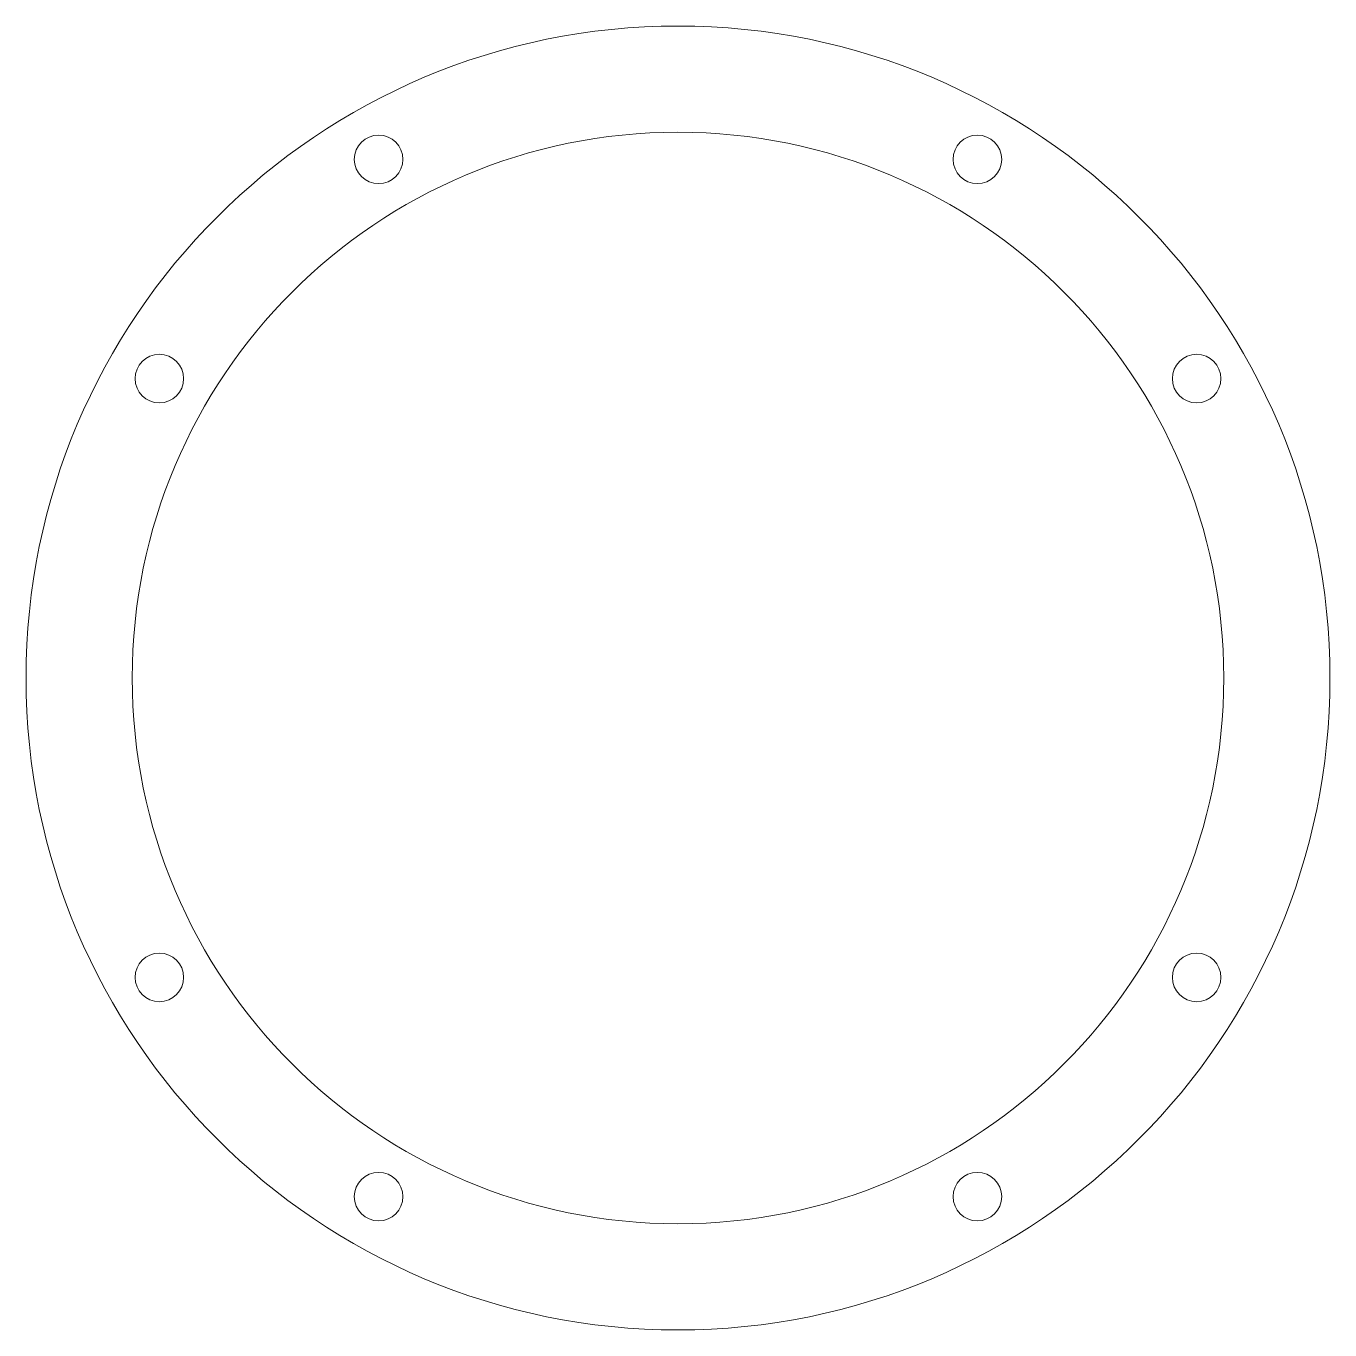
# Model space of a CAD drawing. Header units: millimetres. Extents: x -43 to 43, y -43 to 43.
import ezdxf

# ---------------------------------------------------------------- set-up
doc = ezdxf.new("R2010")
doc.units = ezdxf.units.MM

msp = doc.modelspace()

# ---------------------------------------------------------------- linework, layer by layer
at = {"color": 7, "linetype": 'Continuous', "lineweight": 15}
for centre, radius in [((0, 0), 43), ((0, 0), 36), ((-19.75, 34.208), 1.6), ((19.75, 34.208), 1.6), ((-34.208, 19.75), 1.6), ((34.208, 19.75), 1.6), ((-34.208, -19.75), 1.6), ((34.208, -19.75), 1.6), ((-19.75, -34.208), 1.6), ((19.75, -34.208), 1.6)]:
    msp.add_circle(centre, radius, dxfattribs=at)

doc.saveas('drawing.dxf')
